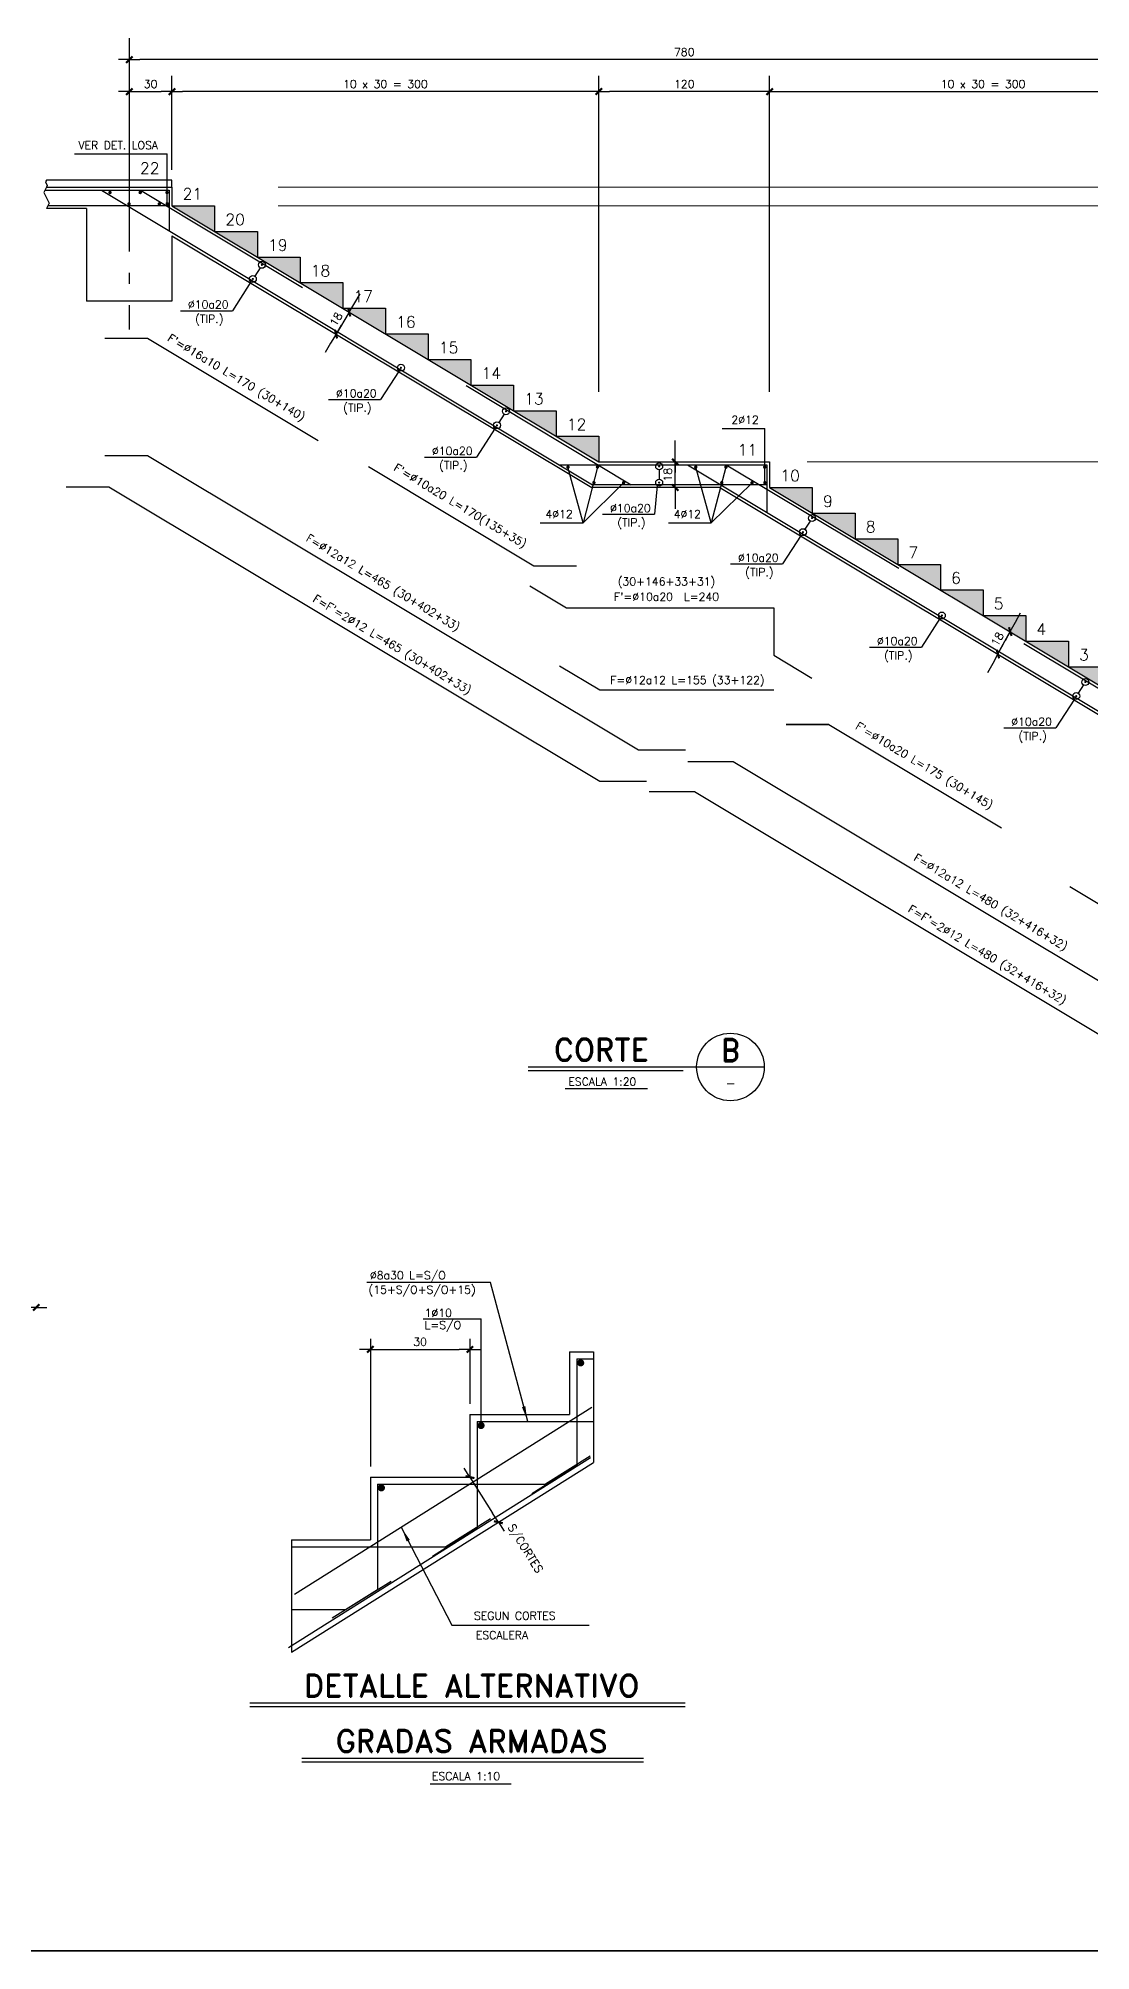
# Model space of a CAD drawing. Extents: x -58 to 5689, y 66 to 4123.
# Drawn here: x 2647 to 4127, y 68 to 2757 of the extents above; entities that cross this region are included whole.
import ezdxf
from ezdxf.enums import TextEntityAlignment as Align

# ---------------------------------------------------------------- set-up
doc = ezdxf.new("R2010")
doc.units = 0
doc.header["$LTSCALE"] = 30
doc.header["$MEASUREMENT"] = 0
doc.linetypes.add('EJES', pattern=[12.5, 10, -1, 0.5, -1])
doc.layers.get('0').update_dxf_attribs({"linetype": 'CONTINUOUS'})
doc.layers.add('A- ACOTADO INTERIOR', color=8, linetype='CONTINUOUS', lineweight=0)
for name, color, linetype in [('CONTORNOS', 3, 'CONTINUOUS'), ('RLA-CORTES', 5, 'CONTINUOUS'), ('RLA-COTAS', 2, 'CONTINUOUS'), ('RLA-EJES', 1, 'EJES'), ('RLA-FE', 7, 'CONTINUOUS'), ('RLA-FORMATO', 7, 'CONTINUOUS'), ('RLA-GRADAS', 3, 'CONTINUOUS'), ('RLA-TEXTOS1', 9, 'CONTINUOUS'), ('TEXTOS-SM', 3, 'CONTINUOUS')]:
    doc.layers.add(name, color=color, linetype=linetype)
doc.styles.add('CENTURY GOTHIC', font='GOTHIC.TTF')
doc.styles.add('ROMAND', font='romand', dxfattribs={"height": 31.5})
doc.styles.add('ROMANS', font='romans.shx', dxfattribs={"height": 11.25})
doc.styles.add('ROMANS0', font='romans.shx')
doc.styles.add('SIETE50', font='ROMAND.SHX', dxfattribs={"height": 31.5})
doc.linetypes.add('LCORTE25', pattern='A,1.2,[136,ltypeshp.shx,S=0.2,R=0,X=0,Y=0],-0.8,1.12', length=3.12)
doc.dimstyles.new('ING10', dxfattribs={"dimscale": 50, "dimtxt": 11.25, "dimasz": 0.3, "dimexe": 0, "dimexo": 0, "dimgap": 0.1, "dimtad": 1, "dimdec": 1, "dimlfac": 0.2, "dimzin": 12, "dimdsep": 46, "dimtxsty": 'ROMANS', "dimblk": 'TICK1', "dimcen": 0.09, "dimclrd": 2, "dimclre": 1, "dimclrt": 3, "dimadec": 0, "dimazin": 0, "dimtfac": 1, "dimtdec": 1, "dimtix": 1, "dimtmove": 2, "dimatfit": 3, "dimldrblk": 'TICK1', "dimfxl": 0, "dimfxlon": 1, "dimtolj": 1, "dimtzin": 0, "dimarcsym": 0})
doc.dimstyles.new('ING25', dxfattribs={"dimscale": 50, "dimtxt": 0.27, "dimasz": 0.3, "dimexe": 0, "dimexo": 0, "dimgap": 0.1, "dimtad": 1, "dimdec": 1, "dimlfac": 0.5, "dimzin": 12, "dimdsep": 46, "dimtxsty": 'ROMANS', "dimblk": 'TICK1', "dimcen": 0.09, "dimclrd": 2, "dimclre": 1, "dimclrt": 3, "dimadec": 0, "dimazin": 0, "dimtfac": 1, "dimtdec": 1, "dimtix": 1, "dimtmove": 2, "dimatfit": 3, "dimldrblk": 'TICK1', "dimfxl": 0, "dimfxlon": 1, "dimtolj": 1, "dimtzin": 0, "dimarcsym": 0})
pattern_1 = [(50, (-4145.477, 810.769), (14.345204, -1.255043), [1.5, -16.5]), (355, (-4145.477, 810.769), (-2.775027, 15.043843), [1.2, -13.2]), (100.45144, (-4144.282, 810.664), (11.570177, 13.7888), [1.274804, -14.022842]), (46.1842, (-4145.477, 814.769), (21.344827, -3.310386), [2.25, -24.75]), (96.63564, (-4143.698, 814.493), (18.69324, 19.48237), [1.912207, -21.034275]), (351.18416, (-4145.477, 814.77), (18.69324, 19.48237), [1.8, -19.8]), (21, (-4143.477, 813.769), (11.938141, -8.052378), [1.5, -16.5]), (326, (-4143.477, 813.769), (4.866307, 14.503), [1.2, -13.2]), (71.45144, (-4142.482, 813.098), (16.804448, 6.450623), [1.274804, -14.022842]), (37.5, (-4145.477, 810.769), (0.243197, 6.657877), [0, -13.04, 0, -13.4, 0, -13.25]), (7.5, (-4145.477, 810.769), (5.261391, 7.888234), [0, -7.64, 0, -12.74, 0, -5.05]), (327.5, (-4149.937, 810.769), (10.6764487, -0.4510974), [0, -5, 0, -15.6, 0, -20.7]), (317.5, (-4151.937, 810.769), (11.663723, 2.0021), [0, -6.5, 0, -10.36, 0, -14.7])]

# ---------------------------------------------------------------- blocks, each defined once
blk = doc.blocks.new('TICK1')
at = {"color": 2}
for points in [[(0, 0), (-1, 0)], [(0, 0), (1, 0)]]:
    blk.add_lwpolyline(points, dxfattribs=at)
at = {"color": 2, "const_width": 0.2}
blk.add_lwpolyline([(-0.3, -0.3), (0.3, 0.3)], dxfattribs=at)
blk = doc.blocks.new('*D11')
at = {"layer": 'RLA-CORTES', "color": 2, "lineweight": -2, "transparency": 16777216}
blk.add_line((3262.1, 721.2), (3286, 683.2), dxfattribs=at)
at = {"layer": 'RLA-CORTES', "color": 2, "lineweight": -2, "transparency": 16777216, "xscale": 15, "yscale": 15, "zscale": 15}
for p, rotation in [((3254.1, 733.9), 122.1669440745156), ((3294, 670.5), 302.1669440745156)]:
    blk.add_blockref('TICK1', p, dxfattribs=dict(at, rotation=rotation))
at = {"layer": 'RLA-CORTES', "color": 3, "transparency": 16777216, "insert": (3330.6, 632.7), "char_height": 11.25, "attachment_point": 5, "rotation": 302.1669, "style": 'ROMANS'}
blk.add_mtext('\\A1;S/CORTES', dxfattribs=at)
blk = doc.blocks.new('Flecha')
at = {"color": 2}
blk.add_lwpolyline([(1.2, 0, 0, 2.5, 0), (10.8, 0, 2.5, 2.5, 0)], format="xyseb", dxfattribs=at)
blk = doc.blocks.new('*D12')
at = {"layer": 'RLA-CORTES', "color": 2, "lineweight": -2, "transparency": 16777216}
blk.add_line((3129.1, 913.5), (3239.1, 913.5), dxfattribs=at)
at = {"layer": 'RLA-CORTES', "color": 2, "lineweight": -2, "transparency": 16777216, "xscale": 15, "yscale": 15, "zscale": 15, "rotation": 180}
blk.add_blockref('TICK1', (3114.1, 913.5), dxfattribs=at)
at = {"layer": 'RLA-CORTES', "color": 2, "lineweight": -2, "transparency": 16777216, "xscale": 15, "yscale": 15, "zscale": 15}
blk.add_blockref('TICK1', (3254.1, 913.5), dxfattribs=at)
at = {"layer": 'RLA-CORTES', "color": 3, "transparency": 16777216, "insert": (3184.1, 924.1), "char_height": 11.25, "attachment_point": 5, "style": 'ROMANS'}
blk.add_mtext('\\A1;30', dxfattribs=at)
blk = doc.blocks.new('*D15')
at = {"layer": 'RLA-CORTES', "color": 2, "lineweight": -2, "transparency": 16777216}
blk.add_line((2629.5, 972.5), (2203.5, 972.5), dxfattribs=at)
at = {"layer": 'RLA-CORTES', "color": 2, "lineweight": -2, "transparency": 16777216, "xscale": 15, "yscale": 15, "zscale": 15, "rotation": 180}
blk.add_blockref('TICK1', (2188.5, 972.5), dxfattribs=at)
at = {"layer": 'RLA-CORTES', "color": 2, "lineweight": -2, "transparency": 16777216, "xscale": 15, "yscale": 15, "zscale": 15}
blk.add_blockref('TICK1', (2644.5, 972.5), dxfattribs=at)
at = {"layer": 'RLA-CORTES', "color": 3, "transparency": 16777216, "insert": (2416.5, 983.2), "char_height": 11.25, "attachment_point": 5, "style": 'ROMANS'}
blk.add_mtext('\\A1;228', dxfattribs=at)
blk = doc.blocks.new('*D33')
at = {"layer": 'RLA-CORTES', "color": 2, "lineweight": -2, "transparency": 16777216}
blk.add_line((3690.3, 2681.6), (4260.3, 2681.6), dxfattribs=at)
at = {"layer": 'RLA-CORTES', "color": 2, "lineweight": -2, "transparency": 16777216, "xscale": 15, "yscale": 15, "zscale": 15, "rotation": 180}
blk.add_blockref('TICK1', (3675.3, 2681.6), dxfattribs=at)
at = {"layer": 'RLA-CORTES', "color": 2, "lineweight": -2, "transparency": 16777216, "xscale": 15, "yscale": 15, "zscale": 15}
blk.add_blockref('TICK1', (4275.3, 2681.6), dxfattribs=at)
at = {"layer": 'RLA-CORTES', "color": 3, "transparency": 16777216, "insert": (3975.3, 2692.2), "char_height": 11.25, "attachment_point": 5, "style": 'ROMANS'}
blk.add_mtext('\\A1;10 x 30 = 300', dxfattribs=at)
blk = doc.blocks.new('*D34')
at = {"layer": 'RLA-CORTES', "color": 2, "lineweight": -2, "transparency": 16777216}
blk.add_line((3660.3, 2681.6), (3450.3, 2681.6), dxfattribs=at)
at = {"layer": 'RLA-CORTES', "color": 2, "lineweight": -2, "transparency": 16777216, "xscale": 15, "yscale": 15, "zscale": 15, "rotation": 180}
blk.add_blockref('TICK1', (3435.3, 2681.6), dxfattribs=at)
at = {"layer": 'RLA-CORTES', "color": 2, "lineweight": -2, "transparency": 16777216, "xscale": 15, "yscale": 15, "zscale": 15}
blk.add_blockref('TICK1', (3675.3, 2681.6), dxfattribs=at)
at = {"layer": 'RLA-CORTES', "color": 3, "transparency": 16777216, "insert": (3555.3, 2692.2), "char_height": 11.25, "attachment_point": 5, "style": 'ROMANS'}
blk.add_mtext('\\A1;120', dxfattribs=at)
blk = doc.blocks.new('*D35')
at = {"layer": 'RLA-CORTES', "color": 2, "lineweight": -2, "transparency": 16777216}
blk.add_line((4320.3, 2726.6), (2790.3, 2726.6), dxfattribs=at)
at = {"layer": 'RLA-CORTES', "color": 2, "lineweight": -2, "transparency": 16777216, "xscale": 15, "yscale": 15, "zscale": 15, "rotation": 180}
blk.add_blockref('TICK1', (2775.3, 2726.6), dxfattribs=at)
at = {"layer": 'RLA-CORTES', "color": 2, "lineweight": -2, "transparency": 16777216, "xscale": 15, "yscale": 15, "zscale": 15}
blk.add_blockref('TICK1', (4335.3, 2726.6), dxfattribs=at)
at = {"layer": 'RLA-CORTES', "color": 3, "transparency": 16777216, "insert": (3555.3, 2737.2), "char_height": 11.25, "attachment_point": 5, "style": 'ROMANS'}
blk.add_mtext('\\A1;780', dxfattribs=at)
blk = doc.blocks.new('*D36')
at = {"layer": 'RLA-CORTES', "color": 2, "lineweight": -2, "transparency": 16777216}
blk.add_line((3420.3, 2681.6), (2850.3, 2681.6), dxfattribs=at)
at = {"layer": 'RLA-CORTES', "color": 2, "lineweight": -2, "transparency": 16777216, "xscale": 15, "yscale": 15, "zscale": 15, "rotation": 180}
blk.add_blockref('TICK1', (2835.3, 2681.6), dxfattribs=at)
at = {"layer": 'RLA-CORTES', "color": 2, "lineweight": -2, "transparency": 16777216, "xscale": 15, "yscale": 15, "zscale": 15}
blk.add_blockref('TICK1', (3435.3, 2681.6), dxfattribs=at)
at = {"layer": 'RLA-CORTES', "color": 3, "transparency": 16777216, "insert": (3135.3, 2692.2), "char_height": 11.25, "attachment_point": 5, "style": 'ROMANS'}
blk.add_mtext('\\A1;10 x 30 = 300', dxfattribs=at)
blk = doc.blocks.new('*D37')
at = {"layer": 'RLA-CORTES', "color": 2, "lineweight": -2, "transparency": 16777216}
blk.add_line((2790.3, 2681.6), (2820.3, 2681.6), dxfattribs=at)
at = {"layer": 'RLA-CORTES', "color": 2, "lineweight": -2, "transparency": 16777216, "xscale": 15, "yscale": 15, "zscale": 15, "rotation": 180}
blk.add_blockref('TICK1', (2775.3, 2681.6), dxfattribs=at)
at = {"layer": 'RLA-CORTES', "color": 2, "lineweight": -2, "transparency": 16777216, "xscale": 15, "yscale": 15, "zscale": 15}
blk.add_blockref('TICK1', (2835.3, 2681.6), dxfattribs=at)
at = {"layer": 'RLA-CORTES', "color": 3, "transparency": 16777216, "insert": (2805.3, 2692.2), "char_height": 11.25, "attachment_point": 5, "style": 'ROMANS'}
blk.add_mtext('\\A1;30', dxfattribs=at)
blk = doc.blocks.new('T-CORTE')
at = {"color": 6}
for p, q in [((-169.7, -4.9), (162.3, -4.9)), ((-169.7, -9.9), (48.3, -9.9))]:
    blk.add_line(p, q, dxfattribs=at)
at = {"color": 3}
blk.add_line((-117.3, -35.3), (-1.8, -35.3), dxfattribs=at)
blk.add_circle((114.8, -4.9), 47.5, dxfattribs=at)
at = {"color": 6, "style": 'SIETE50'}
blk.add_text('CORTE', height=31.5, dxfattribs=at).set_placement((-133.4, 3.7))
blk.add_attdef('A', text='', height=31.5, dxfattribs=at).set_placement((114.9, 18.7), align=Align.MIDDLE_CENTER)
at = {"color": 3, "style": 'ROMANS'}
blk.add_attdef('ESCALA', (-113, -31.1), '', height=11.2, dxfattribs=at)
blk.add_attdef('-', text='', height=13, dxfattribs=at).set_placement((115, -27.7), align=Align.MIDDLE)
blk = doc.blocks.new('*D56')
at = {"layer": 'RLA-COTAS', "color": 2, "lineweight": -2, "transparency": 16777216}
for p, q in [((4020.7, 1935.7), (4027.9, 1948.8)), ((3996.1, 1891), (4013.5, 1922.5)), ((3988.9, 1877.8), (3981.7, 1864.7))]:
    blk.add_line(p, q, dxfattribs=at)
at = {"layer": 'RLA-COTAS', "color": 2, "lineweight": -2, "transparency": 16777216, "xscale": 15, "yscale": 15, "zscale": 15}
for p, rotation in [((4013.5, 1922.5), 241.1947897037608), ((3996.1, 1891), 61.1947897037608)]:
    blk.add_blockref('TICK1', p, dxfattribs=dict(at, rotation=rotation))
at = {"layer": 'RLA-COTAS', "color": 3, "transparency": 16777216, "insert": (3995.5, 1911.9), "char_height": 11.25, "attachment_point": 5, "rotation": 61.1948, "style": 'ROMANS'}
blk.add_mtext('\\A1;18', dxfattribs=at)
blk = doc.blocks.new('*D57')
at = {"layer": 'RLA-COTAS', "color": 2, "lineweight": -2, "transparency": 16777216}
for p, q in [((3542.7, 2176), (3542.7, 2191)), ((3542.7, 2125), (3542.7, 2161)), ((3542.7, 2110), (3542.7, 2095))]:
    blk.add_line(p, q, dxfattribs=at)
at = {"layer": 'RLA-COTAS', "color": 2, "lineweight": -2, "transparency": 16777216, "xscale": 15, "yscale": 15, "zscale": 15}
for p, rotation in [((3542.7, 2161), 270), ((3542.7, 2125), 90)]:
    blk.add_blockref('TICK1', p, dxfattribs=dict(at, rotation=rotation))
at = {"layer": 'RLA-COTAS', "color": 3, "transparency": 16777216, "insert": (3532.1, 2143), "char_height": 11.25, "attachment_point": 5, "rotation": 90, "style": 'ROMANS'}
blk.add_mtext('\\A1;18', dxfattribs=at)
blk = doc.blocks.new('*D58')
at = {"layer": 'RLA-COTAS', "color": 2, "lineweight": -2, "transparency": 16777216}
for p, q in [((3092.1, 2384.4), (3099.8, 2397.3)), ((3084.4, 2371.6), (3065.9, 2340.7)), ((3058.2, 2327.8), (3050.5, 2315))]:
    blk.add_line(p, q, dxfattribs=at)
at = {"layer": 'RLA-COTAS', "color": 2, "lineweight": -2, "transparency": 16777216, "xscale": 15, "yscale": 15, "zscale": 15}
for p, rotation in [((3084.4, 2371.6), 239.0360301332447), ((3065.9, 2340.7), 59.0360301332447)]:
    blk.add_blockref('TICK1', p, dxfattribs=dict(at, rotation=rotation))
at = {"layer": 'RLA-COTAS', "color": 3, "transparency": 16777216, "insert": (3066, 2361.6), "char_height": 11.25, "attachment_point": 5, "rotation": 59.036, "style": 'ROMANS'}
blk.add_mtext('\\A1;18', dxfattribs=at)

msp = doc.modelspace()

# ---------------------------------------------------------------- hatches: boundary and pattern name
at = {"layer": 'RLA-GRADAS'}
h = msp.add_hatch(dxfattribs=at)
h.set_pattern_fill('AR-CONC', color=1, scale=2, style=0)
h.set_pattern_definition(pattern_1)
h.paths.add_polyline_path([(2895.31, 2521.02), (2835.3, 2521.02), (2895.3, 2485.02), (2895.31, 2485.02)], flags=17)
h.paths.add_polyline_path([(3435.31, 2161.02), (3375.31, 2197.02), (3435.31, 2197.02)])
h.paths.add_polyline_path([(2895.3, 2485.02), (3375.31, 2197.02), (3375.31, 2233.02), (3315.31, 2233.02), (3315.31, 2269.02), (3255.31, 2269.02), (3255.31, 2305.02), (3195.31, 2305.02), (3195.31, 2341.02), (3135.31, 2341.02), (3135.31, 2377.02), (3075.31, 2377.02), (3075.31, 2413.02), (3015.31, 2413.02), (3015.31, 2449.02), (2955.31, 2449.02), (2955.31, 2485.02)])
h = msp.add_hatch(dxfattribs=at)
h.set_pattern_fill('AR-CONC', color=1, scale=2, style=0)
h.set_pattern_definition(pattern_1)
h.paths.add_polyline_path([(3735.3, 2125.02), (3675.31, 2125.02), (3735.3, 2089.02)])
h.paths.add_polyline_path([(3735.31, 2089.02), (3795.3, 2053.02), (3795.3, 2089.02)])
h.paths.add_polyline_path([(3855.3, 2053.02), (3795.31, 2053.02), (3855.3, 2017.02)])
h.paths.add_polyline_path([(3915.3, 1981.02), (3915.3, 2017.02), (3855.31, 2017.02)])
h.paths.add_polyline_path([(3915.31, 1981.02), (3975.3, 1945.02), (3975.3, 1981.02)])
h.paths.add_polyline_path([(3975.31, 1945.02), (4035.3, 1909.02), (4035.3, 1945.02)])
h.paths.add_polyline_path([(4035.31, 1909.02), (4095.3, 1873.02), (4095.3, 1909.02)])
h.paths.add_polyline_path([(4095.3, 1873.02), (4155.3, 1837.02), (4155.3, 1873.02)])
h.paths.add_polyline_path([(4215.3, 1801.02), (4275.3, 1765.02), (4275.3, 1765.02), (4275.3, 1801.02)])

# ---------------------------------------------------------------- linework, layer by layer
for p, q in [((3343.87, 2015.02), (3403.87, 2015.02)), ((3758.7, 1792.02), (3698.7, 1792.02))]:
    msp.add_line(p, q)
at = {"layer": 'CONTORNOS', "color": 2}
for points in [[(2658.79, 2557.02), (2657.54, 2554.52), (2660.04, 2549.52), (2658.79, 2547.02)], [(2658.79, 2547.02), (2655.04, 2539.52), (2662.54, 2524.52), (2658.79, 2517.02)]]:
    msp.add_lwpolyline(points, dxfattribs=at)
at = {"layer": 'RLA-CORTES', "color": 1}
for p, q in [((2835.3, 2571.45), (2835.3, 2703.85)), ((3435.3, 2259.72), (3435.3, 2703.85)), ((3675.3, 2259.72), (3675.3, 2703.85)), ((2698.26, 2593.91), (2828.62, 2593.91)), ((2828.62, 2523.36), (2828.62, 2593.91)), ((2835.3, 2557.02), (2658.79, 2557.02)), ((2835.3, 2547.02), (2835.3, 2557.02)), ((2959.05, 2433.93), (2951.59, 2422.33)), ((2946.33, 2414.14), (2920.27, 2373.61)), ((2847.27, 2373.61), (2920.27, 2373.61)), ((3154.49, 2289.24), (3128.44, 2248.72)), ((3055.43, 2248.72), (3128.44, 2248.72)), ((3289.34, 2208.33), (3263.29, 2167.8)), ((3302.06, 2228.12), (3294.61, 2216.52)), ((3608.59, 2207.91), (3668.61, 2207.91)), ((3668.61, 2131.39), (3668.61, 2207.91)), ((3190.29, 2167.8), (3263.29, 2167.8)), ((3413.02, 2075.37), (3391.91, 2153.73)), ((3433.55, 2153.73), (3413.02, 2075.37)), ((3593.28, 2075.37), (3571.52, 2153.73)), ((3613.81, 2153.73), (3593.28, 2075.37)), ((3470.08, 2131.81), (3413.02, 2075.37)), ((3517.37, 2127.87), (3513.62, 2087.35)), ((3520.01, 2149.88), (3520.01, 2136.84)), ((3650.63, 2131.81), (3593.28, 2075.37)), ((3352.83, 2075.37), (3413.02, 2075.37)), ((3440.62, 2087.35), (3513.62, 2087.35)), ((3533.1, 2075.37), (3593.28, 2075.37)), ((3732.23, 2077.92), (3724.77, 2066.32)), ((3719.5, 2058.13), (3693.45, 2017.6)), ((3620.45, 2017.6), (3693.45, 2017.6)), ((3914.72, 1941), (3888.67, 1900.47)), ((3815.67, 1900.47), (3888.67, 1900.47)), ((4116.27, 1847.49), (4108.81, 1835.89)), ((4103.55, 1827.7), (4077.49, 1787.18)), ((4004.49, 1787.18), (4077.49, 1787.18)), ((3283.15, 1007.64), (3109.06, 1007.64)), ((3335.23, 812), (3283.15, 1007.64)), ((3188.46, 956.25), (3269.83, 956.25)), ((3269.81, 805.3), (3269.86, 956.25)), ((3114.1, 928.51), (3114.1, 748.95)), ((3254.1, 928.51), (3254.1, 837)), ((3157.46, 663.71), (3228.64, 525.63)), ((3228.64, 525.63), (3421.73, 525.63))]:
    msp.add_line(p, q, dxfattribs=at)
at = {"layer": 'RLA-CORTES', "color": 2}
for p, q in [((2656.79, 2543.02), (2831.3, 2543.02)), ((2736.44, 2543.02), (3426.45, 2129.02)), ((2790.87, 2543.02), (3018.92, 2406.19)), ((2831.3, 2543.02), (2831.3, 2486.1)), ((2831.3, 2521.02), (2660.79, 2521.02)), ((3248.68, 2268.33), (3480.87, 2129.02)), ((3111.69, 2154.33), (3343.87, 2015.02)), ((3379.78, 2157.02), (3671.31, 2157.02)), ((3559.78, 2157.02), (4273.11, 1729.02)), ((3614.2, 2157.02), (3856.68, 2011.53)), ((3671.31, 2157.02), (3671.31, 2090.1)), ((3671.31, 2129.02), (3426.45, 2129.02)), ((4032.79, 1905.86), (4327.53, 1729.02)), ((3758.7, 1792.02), (4001.18, 1646.53)), ((3404.1, 900.05), (3404.1, 750.1)), ((3404.1, 900.05), (3427.82, 900.05)), ((3007.64, 569.49), (3425.38, 832.22)), ((3264.1, 812), (3264.1, 662.05)), ((3264.1, 812), (3427.82, 812)), ((2999.12, 494.43), (3423.56, 761.38)), ((3423.15, 763.48), (3360.29, 723.95)), ((3404.1, 750.1), (3341.24, 710.57)), ((3124.1, 723.95), (3124.1, 575.4)), ((3124.1, 723.95), (3360.29, 723.95)), ((3283.15, 675.43), (3220.29, 635.9)), ((3264.1, 662.05), (3201.24, 622.52)), ((3003.38, 635.9), (3220.29, 635.9)), ((3124.1, 575.4), (3060.61, 535.47)), ((3143.15, 587.38), (3080.29, 547.85)), ((3003.38, 547.85), (3080.29, 547.85))]:
    msp.add_line(p, q, dxfattribs=at)
at = {"layer": 'RLA-CORTES'}
for p, q in [((2658.79, 2547.02), (2835.3, 2547.02)), ((2835.3, 2547.02), (2835.3, 2521.02)), ((2835.31, 2547.02), (2835.31, 2521.02)), ((2715.31, 2517.02), (2658.79, 2517.02)), ((2715.31, 2517.02), (2715.31, 2387.02)), ((2835.3, 2521.02), (3435.31, 2161.02)), ((2835.31, 2479.03), (3425.34, 2125.02)), ((2835.31, 2479.03), (2835.31, 2387.02)), ((2835.31, 2387.02), (2715.31, 2387.02)), ((3435.31, 2161.02), (3675.31, 2161.02)), ((3675.31, 2161.02), (3675.31, 2125.02)), ((3675.31, 2161.02), (3675.31, 2125.02)), ((3605.34, 2125.02), (3425.34, 2125.02)), ((3605.34, 2125.02), (4275.3, 1723.04)), ((3675.31, 2125.02), (4291.97, 1755.02)), ((3394.1, 910.05), (3394.1, 822)), ((3394.1, 910.05), (3427.82, 910.05)), ((3254.1, 822), (3394.1, 822)), ((3254.1, 822), (3254.1, 733.95)), ((3003.38, 487.66), (3427.82, 754.61)), ((3114.1, 733.95), (3114.1, 645.9)), ((3114.1, 733.95), (3254.1, 733.95)), ((3003.38, 645.9), (3114.1, 645.9))]:
    msp.add_line(p, q, dxfattribs=at)
at = {"layer": 'RLA-CORTES', "color": 1, "lineweight": 0}
for p, q in [((2984.66, 2547.02), (4671.29, 2547.02)), ((2984.66, 2521.02), (4671.29, 2521.02)), ((3728.17, 2161.02), (4671.29, 2161.02))]:
    msp.add_line(p, q, dxfattribs=at)
at = {"layer": 'RLA-CORTES', "color": 1, "linetype": 'LCORTE25'}
for p, q in [((3427.82, 910.05), (3427.82, 754.61)), ((3003.38, 645.9), (3003.38, 487.66))]:
    msp.add_line(p, q, dxfattribs=at)
at = {"layer": 'RLA-CORTES', "color": 6}
for p, q in [((2944.74, 416.58), (3556.48, 416.58)), ((2944.74, 411.58), (3556.48, 411.58)), ((3017.88, 338.71), (3498.11, 338.71)), ((3017.88, 333.71), (3498.11, 333.71))]:
    msp.add_line(p, q, dxfattribs=at)
at = {"layer": 'RLA-CORTES', "color": 3}
msp.add_line((3198, 302.94), (3312.1, 302.94), dxfattribs=at)
at = {"layer": 'RLA-CORTES', "color": 2}
for points, const_width in [([(2749.5, 2539.73, 1), (2747.1, 2539.73, 1)], 2.4), ([(2791.86, 2539.73, 1), (2789.46, 2539.73, 1)], 2.4), ([(2829.58, 2539.73, 1), (2827.18, 2539.73, 1)], 2.4), ([(2776.18, 2523.81, 1), (2773.78, 2523.81, 1)], 2.4), ([(2818.67, 2523.81, 1), (2816.27, 2523.81, 1)], 2.4), ([(2829.82, 2523.81, 1), (2827.42, 2523.81, 1)], 2.4), ([(2948.83, 2417.49, 1), (2949.09, 2418.97, 1)], 1.5), ([(2961.55, 2437.29, 1), (2961.81, 2438.76, 1)], 1.5), ([(3156.99, 2292.6, 1), (3157.25, 2294.08, 1)], 1.5), ([(3304.57, 2231.48, 1), (3304.82, 2232.96, 1)], 1.5), ([(3291.85, 2211.69, 1), (3292.1, 2213.16, 1)], 1.5), ([(3393.11, 2153.73, 1), (3390.71, 2153.73, 1)], 2.4), ([(3434.56, 2153.73, 1), (3432.16, 2153.73, 1)], 2.4), ([(3519.88, 2154.01, 1), (3520.13, 2155.49, 1)], 1.5), ([(3572.72, 2153.73, 1), (3570.32, 2153.73, 1)], 2.4), ([(3615.01, 2153.73, 1), (3612.61, 2153.73, 1)], 2.4), ([(3669.57, 2153.73, 1), (3667.17, 2153.73, 1)], 2.4), ([(3429.51, 2131.81, 1), (3427.11, 2131.81, 1)], 2.4), ([(3471.28, 2131.81, 1), (3468.88, 2131.81, 1)], 2.4), ([(3519.88, 2131.23, 1), (3520.13, 2132.71, 1)], 1.5), ([(3609.27, 2131.81, 1), (3606.87, 2131.81, 1)], 2.4), ([(3651.83, 2131.81, 1), (3649.43, 2131.81, 1)], 2.4), ([(3669.81, 2131.84, 1), (3667.41, 2131.84, 1)], 2.4), ([(3734.73, 2081.28, 1), (3734.99, 2082.75, 1)], 1.5), ([(3722.01, 2061.49, 1), (3722.26, 2062.96, 1)], 1.5), ([(3917.23, 1944.35, 1), (3917.48, 1945.83, 1)], 1.5), ([(4106.05, 1831.06, 1), (4106.31, 1832.54, 1)], 1.5), ([(4118.77, 1850.85, 1), (4119.03, 1852.33, 1)], 1.5), ([(3407.23, 894.42, 1), (3412.23, 894.42, 1)], 5), ([(3267.23, 806.37, 1), (3272.23, 806.37, 1)], 5), ([(3127.11, 718.84, 1), (3132.11, 718.84, 1)], 5)]:
    msp.add_lwpolyline(points, format="xyb", close=True, dxfattribs=dict(at, const_width=const_width))
at = {"layer": 'RLA-CORTES', "color": 3}
for points in [[(2835.3, 2521.02), (2895.31, 2521.02), (2895.31, 2485.02), (2955.31, 2485.02), (2955.31, 2449.02), (3015.31, 2449.02), (3015.31, 2413.02), (3075.31, 2413.02), (3075.31, 2377.02), (3135.31, 2377.02), (3135.31, 2341.02), (3195.31, 2341.02), (3195.31, 2305.02), (3255.31, 2305.02), (3255.31, 2269.02), (3315.31, 2269.02), (3315.31, 2233.02), (3375.31, 2233.02), (3375.31, 2197.02), (3435.31, 2197.02), (3435.31, 2161.02)], [(3675.48, 2125.02), (3735.3, 2125.02), (3735.3, 2089.02), (3795.3, 2089.02), (3795.3, 2053.02), (3855.3, 2053.02), (3855.3, 2017.02), (3915.3, 2017.02), (3915.3, 1981.02), (3975.3, 1981.02), (3975.3, 1945.02), (4035.3, 1945.02), (4035.3, 1909.02), (4095.3, 1909.02), (4095.3, 1873.02), (4155.3, 1873.02), (4155.3, 1837.02), (4215.3, 1837.02), (4215.3, 1801.02), (4275.3, 1801.02), (4275.3, 1765.02)]]:
    msp.add_lwpolyline(points, dxfattribs=at)
at = {"layer": 'RLA-CORTES', "color": 1}
for centre in [(2948.96, 2418.23), (2961.68, 2438.02), (3157.12, 2293.34), (3304.7, 2232.22), (3291.97, 2212.43), (3520.01, 2154.75), (3520.01, 2131.97), (3734.86, 2082.02), (3722.14, 2062.22), (3917.36, 1945.09), (4118.9, 1851.59), (4106.18, 1831.8)]:
    msp.add_circle(centre, 4.87, dxfattribs=at)
at = {"layer": 'RLA-EJES'}
msp.add_line((2775.31, 2756.57), (2775.31, 2347.08), dxfattribs=at)
at = {"layer": 'RLA-FE'}
for points in [[(2740.87, 2335.13), (2800.87, 2335.13), (3040.97, 2191.07)], [(2740.87, 2170.19), (2800.87, 2170.19), (3490.87, 1756.19), (3556.87, 1756.19)], [(3111.69, 2154.33), (3343.87, 2015.02), (3343.87, 2015.02), (3403.87, 2015.02)], [(2686.45, 2126.17), (2746.45, 2126.17), (3436.45, 1712.17), (3502.45, 1712.17)], [(3338.33, 1986.91), (3389.78, 1956.04), (3681.31, 1956.04), (3681.31, 1889.12), (3734.47, 1857.22)], [(3379.85, 1874.42), (3436.45, 1840.46), (3681.31, 1840.46)], [(3758.7, 1792.02), (3698.7, 1792.02), (3758.7, 1792.02), (4001.18, 1646.53)], [(3560.2, 1740.04), (3624.2, 1740.04), (4337.53, 1312.04), (4401.53, 1312.04)], [(3505.78, 1697.56), (3569.78, 1697.56), (4283.11, 1269.56), (4347.11, 1269.56)], [(4097.43, 1564), (4337.53, 1419.94), (4397.53, 1419.94)]]:
    msp.add_lwpolyline(points, dxfattribs=at)
at = {"layer": 'RLA-FORMATO', "color": 6, "linetype": 'Continuous'}
for p, q in [((-58.1, 68.1), (5686.9, 68.1)), ((5686.9, 68.1), (426.9, 68.1))]:
    msp.add_line(p, q, dxfattribs=at)

# ---------------------------------------------------------------- block references
at = {"layer": 'CONTORNOS'}
msp.add_blockref('T-CORTE', (3505.42, 1315.37), dxfattribs=at).add_auto_attribs({'ESCALA': 'ESCALA 1:20', 'A': 'B', '-': '-'})
at = {"layer": 'RLA-CORTES', "color": 1}
for p, xscale, yscale, zscale, rotation in [((3335.17, 812.23), 1.999999999999999, 1.999999999999999, 1.999999999999999, 105.0710617428638), ((3157.46, 663.71), 2, 2, 2, 297.2714740103484)]:
    msp.add_blockref('Flecha', p, dxfattribs=dict(at, xscale=xscale, yscale=yscale, zscale=zscale, rotation=rotation))

# ---------------------------------------------------------------- texts
at = {"layer": 'A- ACOTADO INTERIOR', "color": 7, "insert": (3736.16, 564.85), "char_height": 0.28, "attachment_point": 5, "rotation": 90, "style": 'CENTURY GOTHIC'}
msp.add_mtext('\\A1;300', dxfattribs=at)
at = {"layer": 'RLA-CORTES', "color": 6, "style": 'SIETE50'}
for s, p in [('DETALLE ALTERNATIVO', (3256.47, 425.16)), ('GRADAS ARMADAS', (3256.47, 347.29))]:
    msp.add_text(s, height=31.5, dxfattribs=at).set_placement(p, align=Align.CENTER)
at = {"layer": 'RLA-CORTES', "color": 3, "style": 'ROMANS'}
msp.add_text('ESCALA 1:10', height=11.25, dxfattribs=at).set_placement((3200.6, 307.9))
at = {"layer": 'RLA-GRADAS', "linetype": 'Continuous', "style": 'ROMAND'}
for s, p in [('22', (2790.34, 2565.79)), ('21', (2850.34, 2529.79)), ('20', (2910.34, 2493.79)), ('19', (2970.34, 2457.79)), ('18', (3030.34, 2421.79)), ('17', (3090.34, 2385.79)), ('16', (3150.34, 2349.79)), ('15', (3210.34, 2313.79)), ('14', (3270.34, 2277.79)), ('13', (3330.34, 2241.79)), ('12', (3390.34, 2205.79)), ('11', (3630.43, 2169.79)), ('10', (3690.43, 2133.79)), ('9', (3750.34, 2097.79)), ('8', (3810.34, 2061.79)), ('7', (3870.34, 2025.79)), ('6', (3930.34, 1989.79)), ('5', (3990.34, 1953.79)), ('4', (4050.34, 1917.79)), ('3', (4110.34, 1881.79))]:
    msp.add_text(s, height=16, dxfattribs=at).set_placement(p)
at = {"layer": 'RLA-TEXTOS1', "style": 'ROMANS'}
for s, p in [('VER DET. LOSA', (2759.76, 2600.61)), ('2%%C12', (3640.82, 2214.61)), ('4%%C12', (3379.34, 2082.07)), ('4%%C12', (3559.6, 2082.07))]:
    msp.add_text(s, height=11.2, dxfattribs=at).set_placement(p, align=Align.CENTER)
for s, p in [('%%C10a20', (2886.25, 2376.68)), ('(TIP.)', (2887.76, 2356.48)), ('%%C10a20', (3094.41, 2251.78)), ('(TIP.)', (3095.92, 2231.58)), ('%%C10a20', (3229.26, 2170.87)), ('(TIP.)', (3230.77, 2150.67)), ('%%C10a20', (3479.6, 2090.41)), ('(TIP.)', (3481.11, 2070.21)), ('%%C10a20', (3659.43, 2020.67)), ('(TIP.)', (3660.93, 2000.47)), ('%%C10a20', (3854.65, 1903.54)), ('(TIP.)', (3856.16, 1883.33)), ('%%C10a20', (4043.47, 1790.24)), ('(TIP.)', (4044.98, 1770.04))]:
    msp.add_text(s, height=11.2, rotation=0.00692, dxfattribs=at).set_placement(p, align=Align.CENTER)
for s, p in [('%%C8a30 L=S/O', (3113.52, 1012.03)), ('(15+S/O+S/O+15)', (3111.49, 991.73)), ('1%%c10', (3190.36, 959.16)), ('L=S/O', (3190.36, 942.06)), ('SEGUN CORTES ', (3259.71, 533.42)), ('ESCALERA', (3262.44, 506.17))]:
    msp.add_text(s, height=11.2, rotation=359.99308, dxfattribs=at).set_placement(p)
at = {"layer": 'TEXTOS-SM', "style": 'ROMANS0'}
for s, rotation, p in [("F'=%%C16a10 L=170 (30+140)", 329.03603, (2923.06, 2275.07)), ("F'=%%C10a20 L=170(135+35)", 329.03603, (3237.78, 2094.68)), ('F=%%C12a12 L=465 (30+402+33)', 329.03603, (3129.15, 1986.7)), ("F=F'=2%%C12 L=465 (30+402+33)", 329.03603, (3141.95, 1899.66)), ("F'=%%C10a20 L=175 (30+145)", 329.036, (3889.94, 1729.28)), ('F=%%C12a12 L=480 (32+416+32)', 329.036, (3983.16, 1537.55)), ("F=F'=2%%C12 L=480 (32+416+32)", 329.036, (3978.42, 1463.56))]:
    msp.add_text(s, height=11.2, rotation=rotation, dxfattribs=at).set_placement(p, align=Align.CENTER)
for s, p in [('(30+146+33+31)', (3530.37, 1987.33)), ("F'=%%C10a20  L=240", (3530.37, 1965.83)), ('F=%%C12a12 L=155 (33+122)', (3559.82, 1848.8))]:
    msp.add_text(s, height=11.2, dxfattribs=at).set_placement(p, align=Align.CENTER)

# ---------------------------------------------------------------- dimensions: what is measured, and where the dimension line sits
at = {"layer": 'RLA-CORTES', "color": 2}
for base, p1, p2, picture, middle in [((2775.31, 2726.57), (4335.3, 2726.57), (2775.31, 2726.57), '*D35', (3555.31, 2737.19)), ((3435.3, 2681.57), (3675.3, 2681.57), (3435.3, 2681.57), '*D34', (3555.3, 2692.19))]:
    dim = msp.add_linear_dim(base=base, p1=p1, p2=p2, angle=180, dimstyle='ING25', dxfattribs=at)
    dim.commit()
    dim.dimension.update_dxf_attribs({"geometry": picture, "text_midpoint": middle})
dim = msp.add_linear_dim(base=(2835.3, 2681.57), p1=(3435.3, 2681.57), p2=(2835.3, 2681.57), angle=180, text='10 x 30 = <>', dimstyle='ING25', dxfattribs=at)
dim.commit()
dim.dimension.update_dxf_attribs({"geometry": '*D36', "text_midpoint": (3135.3, 2692.19)})
dim = msp.add_linear_dim(base=(4275.3, 2681.57), p1=(3675.3, 2681.57), p2=(4275.3, 2681.57), text='10 x 30 = <>', dimstyle='ING25', dxfattribs=at)
dim.commit()
dim.dimension.update_dxf_attribs({"geometry": '*D33', "text_midpoint": (3975.3, 2692.19)})
for base, p1, p2, picture, middle in [((2835.3, 2681.57), (2775.31, 2681.57), (2835.3, 2681.57), '*D37', (2805.31, 2692.19)), ((2188.49, 972.53), (2644.49, 972.53), (2188.49, 972.53), '*D15', (2416.49, 983.15))]:
    dim = msp.add_linear_dim(base=base, p1=p1, p2=p2, dimstyle='ING25', dxfattribs=at)
    dim.commit()
    dim.dimension.update_dxf_attribs({"geometry": picture, "text_midpoint": middle})
at = {"layer": 'RLA-CORTES'}
dim = msp.add_linear_dim(base=(3254.1, 913.51), p1=(3114.1, 907.95), p2=(3254.1, 907.95), text='30', dimstyle='ING10', dxfattribs=at)
dim.commit()
dim.dimension.update_dxf_attribs({"geometry": '*D12', "text_midpoint": (3184.1, 924.13)})
dim = msp.add_linear_dim(base=(3294.03, 670.46), p1=(3261.88, 738.84), p2=(3301.81, 675.35), angle=302.16694, text='S/CORTES', dimstyle='ING10', dxfattribs=at)
dim.commit()
dim.dimension.update_dxf_attribs({"geometry": '*D11', "text_midpoint": (3330.61, 632.72), "dimtype": 161})
at = {"layer": 'RLA-COTAS'}
for p1, p2, distance, picture, middle in [((3084.41, 2371.56), (3065.89, 2340.69), 0, '*D58', (3066.04, 2361.59)), ((3542.74, 2125.02), (3542.74, 2161.02), 0, '*D57', (3532.12, 2143.02)), ((3987.8, 1895.54), (4005.15, 1927.11), -9.49, '*D56', (3995.49, 1911.87))]:
    dim = msp.add_aligned_dim(p1=p1, p2=p2, distance=distance, dimstyle='ING25', dxfattribs=at)
    dim.commit()
    dim.dimension.update_dxf_attribs({"geometry": picture, "text_midpoint": middle})

doc.saveas('drawing.dxf')
